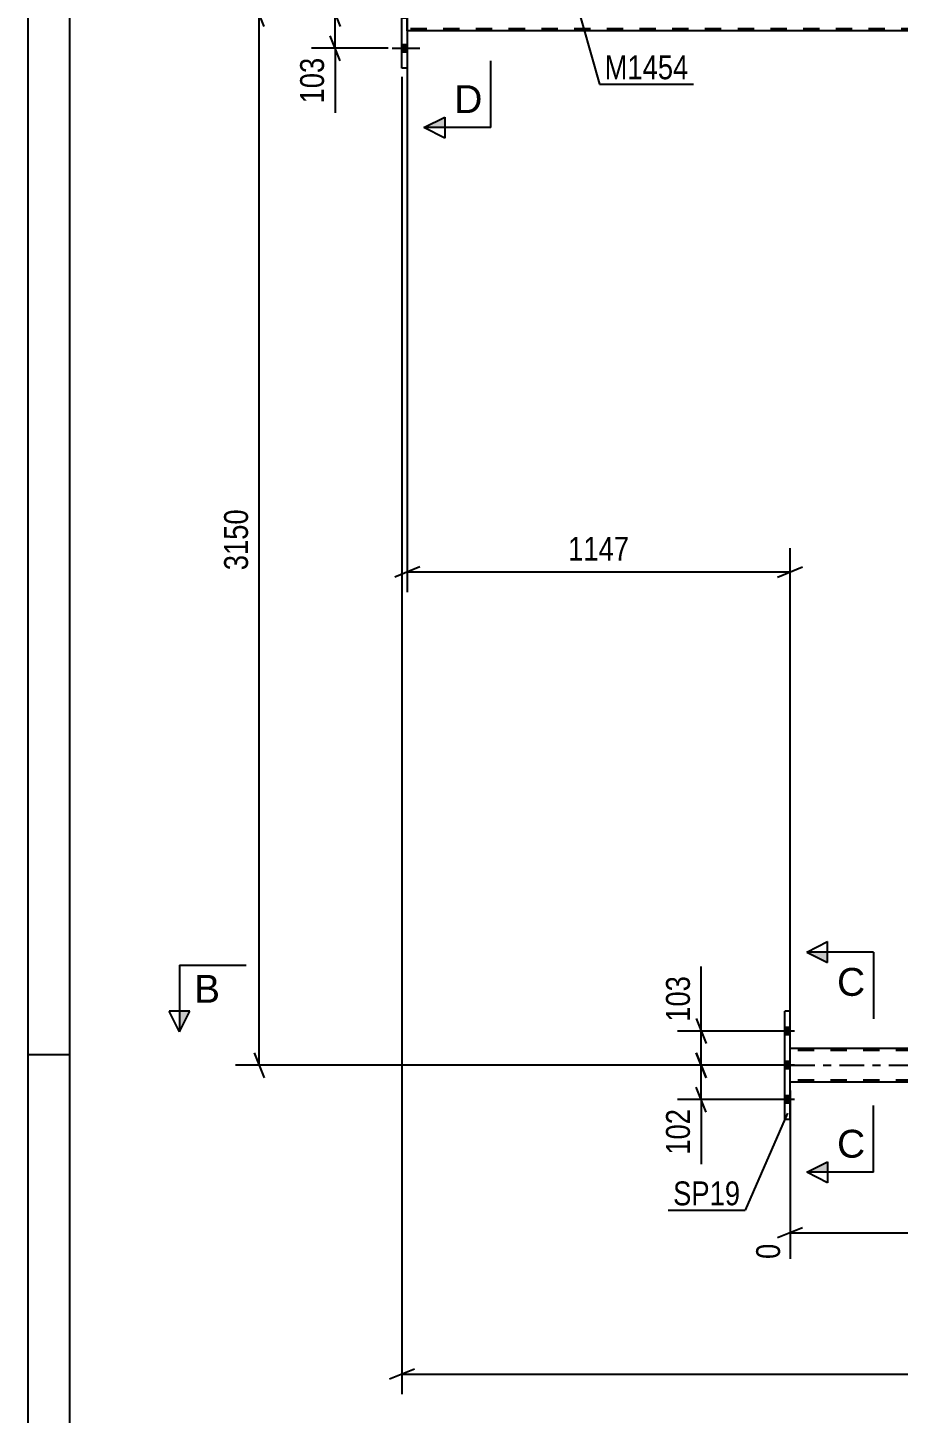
# Model space of a CAD drawing. Header units: millimetres. Extents: x 0 to 841, y 0 to 594.
# Drawn here: x 0 to 104.3, y 255.1 to 421.1 of the extents above; entities that cross this region are included whole.
import ezdxf

# ---------------------------------------------------------------- set-up
doc = ezdxf.new("R2010")
doc.units = ezdxf.units.MM
doc.linetypes.add('DXK_LINE_DOT2', pattern=[3.9198, 1.9599, -1.9599])
doc.linetypes.add('DXK_LINE_DOT3', pattern=[5.9187, 2.979, -0.9799, 0.9799, -0.9799])
doc.styles.add('Arial', font='ARIAL.TTF', dxfattribs={"height": 0.2})
doc.styles.add('Arial Narrow', font='ARIALN.TTF', dxfattribs={"height": 0.2})

# ---------------------------------------------------------------- blocks, each defined once
blk = doc.blocks.new('Unknown-122570569-1133')
at = {"color": 5, "linetype": 'Continuous'}
for p, q in [((0, 594), (0, 0)), ((5, 589), (5, 5)), ((5, 298), (0, 298))]:
    blk.add_line(p, q, dxfattribs=at)
blk = doc.blocks.new('Part-122570569-5188 - 5143')
at = {"color": 2, "linetype": 'Continuous'}
for p, q in [((156.81, 298.76), (91.34, 298.76)), ((237.2, 294.76), (91.34, 294.76))]:
    blk.add_line(p, q, dxfattribs=at)
at = {"color": 7, "linetype": 'DXK_LINE_DOT2'}
for p, q in [((91.34, 294.76), (91.34, 298.76)), ((772.36, 298.52), (91.34, 298.52)), ((772.36, 295), (91.34, 295))]:
    blk.add_line(p, q, dxfattribs=at)
at = {"color": 7, "linetype": 'DXK_LINE_DOT3'}
blk.add_line((91.34, 296.76), (772.36, 296.76), dxfattribs=at)
blk = doc.blocks.new('Part-122570569-5201 - 5143')
at = {"color": 7, "linetype": 'DXK_LINE_DOT2'}
for p, q in [((45.48, 420.76), (45.48, 424.76)), ((745.55, 421), (45.48, 421))]:
    blk.add_line(p, q, dxfattribs=at)
at = {"color": 2, "linetype": 'Continuous'}
blk.add_line((112.4, 420.76), (45.48, 420.76), dxfattribs=at)
blk = doc.blocks.new('Part-122570569-5327 - 5143')
at = {"color": 2, "linetype": 'Continuous'}
for p, q in [((90.7, 290.26), (90.7, 303.26)), ((91.34, 303.26), (90.7, 303.26)), ((91.34, 290.26), (91.34, 303.26)), ((91.34, 290.26), (90.7, 290.26))]:
    blk.add_line(p, q, dxfattribs=at)
blk = doc.blocks.new('Bolt-122570569-5405 - 5143')
at = {"linetype": 'Continuous'}
for points in [[(90.7, 301.3), (90.7, 300.42), (91.34, 300.42), (91.34, 301.3)], [(90.7, 301.3), (90.7, 300.42), (91.34, 300.42), (91.34, 301.3)], [(90.7, 301.3), (90.7, 300.42), (91.34, 300.42), (91.34, 301.3)], [(90.7, 297.2), (90.7, 296.32), (91.34, 296.32), (91.34, 297.2)], [(90.7, 297.2), (90.7, 296.32), (91.34, 296.32), (91.34, 297.2)], [(90.7, 293.1), (90.7, 292.22), (91.34, 292.22), (91.34, 293.1)], [(90.7, 293.1), (90.7, 292.22), (91.34, 292.22), (91.34, 293.1)], [(90.7, 293.1), (90.7, 292.22), (91.34, 292.22), (91.34, 293.1)]]:
    blk.add_hatch(color=1, dxfattribs=at).paths.add_polyline_path(points)
at = {"color": 1, "linetype": 'Continuous'}
for p, q in [((91.86, 300.86), (88.54, 300.86)), ((91.86, 300.86), (88.54, 300.86)), ((91.86, 300.86), (88.54, 300.86)), ((91.34, 301.3), (90.7, 301.3)), ((91.34, 301.3), (90.7, 301.3)), ((91.34, 301.3), (90.7, 301.3)), ((91.34, 300.42), (90.7, 300.42)), ((91.34, 300.42), (90.7, 300.42)), ((91.34, 300.42), (90.7, 300.42)), ((91.86, 296.76), (88.54, 296.76)), ((91.86, 296.76), (88.54, 296.76)), ((91.34, 297.2), (90.7, 297.2)), ((91.34, 297.2), (90.7, 297.2)), ((91.34, 296.32), (90.7, 296.32)), ((91.34, 296.32), (90.7, 296.32)), ((91.86, 292.66), (88.54, 292.66)), ((91.86, 292.66), (88.54, 292.66)), ((91.86, 292.66), (88.54, 292.66)), ((91.34, 293.1), (90.7, 293.1)), ((91.34, 293.1), (90.7, 293.1)), ((91.34, 293.1), (90.7, 293.1)), ((91.34, 292.22), (90.7, 292.22)), ((91.34, 292.22), (90.7, 292.22)), ((91.34, 292.22), (90.7, 292.22))]:
    blk.add_line(p, q, dxfattribs=at)
blk = doc.blocks.new('Bolt-122570569-5406 - 5143')
at = {"linetype": 'Continuous'}
for points in [[(45.48, 426.42), (45.48, 427.3), (44.84, 427.3), (44.84, 426.42)], [(45.48, 426.42), (45.48, 427.3), (44.84, 427.3), (44.84, 426.42)], [(45.48, 426.42), (45.48, 427.3), (44.84, 427.3), (44.84, 426.42)], [(45.48, 422.32), (45.48, 423.2), (44.84, 423.2), (44.84, 422.32)], [(45.48, 422.32), (45.48, 423.2), (44.84, 423.2), (44.84, 422.32)], [(45.48, 418.22), (45.48, 419.1), (44.84, 419.1), (44.84, 418.22)], [(45.48, 418.22), (45.48, 419.1), (44.84, 419.1), (44.84, 418.22)], [(45.48, 418.22), (45.48, 419.1), (44.84, 419.1), (44.84, 418.22)]]:
    blk.add_hatch(color=1, dxfattribs=at).paths.add_polyline_path(points)
at = {"color": 1, "linetype": 'Continuous'}
for p, q in [((43.68, 426.86), (47, 426.86)), ((43.68, 426.86), (47, 426.86)), ((43.68, 426.86), (47, 426.86)), ((44.84, 427.3), (45.48, 427.3)), ((44.84, 427.3), (45.48, 427.3)), ((44.84, 427.3), (45.48, 427.3)), ((44.84, 426.42), (45.48, 426.42)), ((44.84, 426.42), (45.48, 426.42)), ((44.84, 426.42), (45.48, 426.42)), ((43.68, 422.76), (47, 422.76)), ((43.68, 422.76), (47, 422.76)), ((44.84, 423.2), (45.48, 423.2)), ((44.84, 423.2), (45.48, 423.2)), ((44.84, 422.32), (45.48, 422.32)), ((44.84, 422.32), (45.48, 422.32)), ((43.68, 418.66), (47, 418.66)), ((43.68, 418.66), (47, 418.66)), ((43.68, 418.66), (47, 418.66)), ((44.84, 419.1), (45.48, 419.1)), ((44.84, 419.1), (45.48, 419.1)), ((44.84, 419.1), (45.48, 419.1)), ((44.84, 418.22), (45.48, 418.22)), ((44.84, 418.22), (45.48, 418.22)), ((44.84, 418.22), (45.48, 418.22))]:
    blk.add_line(p, q, dxfattribs=at)
blk = doc.blocks.new('Part-122570569-5574 - 5143')
at = {"color": 2, "linetype": 'Continuous'}
for p, q in [((44.84, 416.26), (44.84, 429.26)), ((44.84, 429.26), (45.48, 429.26)), ((45.48, 429.26), (45.48, 416.26)), ((45.48, 416.26), (44.84, 416.26))]:
    blk.add_line(p, q, dxfattribs=at)
blk = doc.blocks.new('StraightDimension-122570569-6917 - 5143')
at = {"color": 7, "linetype": 'Continuous'}
for p, q in [((28.34, 421.26), (27.14, 424.26)), ((43.84, 422.76), (24.89, 422.76)), ((27.74, 296.76), (27.74, 422.76)), ((27.14, 298.26), (28.34, 295.26)), ((90.34, 296.76), (24.89, 296.76))]:
    blk.add_line(p, q, dxfattribs=at)
at = {"color": 0}
blk.add_wipeout([(26.99, 364.01), (22.79, 364.01), (22.79, 355.5), (26.99, 355.5)], dxfattribs=at)
at = {"color": 3, "style": 'Arial Narrow'}
blk.add_text('3150', height=2.863, rotation=90.0002, dxfattribs=at).set_placement((26.39, 356.1))
blk = doc.blocks.new('StraightDimension-122570569-6668 - 5143')
at = {"color": 7, "linetype": 'Continuous'}
for p, q in [((36.25, 424.26), (37.45, 421.26)), ((43.17, 422.76), (34, 422.76)), ((36.85, 418.66), (36.85, 422.76)), ((43.17, 418.66), (34, 418.66)), ((37.45, 417.16), (36.25, 420.16))]:
    blk.add_line(p, q, dxfattribs=at)
at = {"color": 0}
blk.add_wipeout([(36.1, 418.13), (31.9, 418.13), (31.9, 411.45), (36.1, 411.45)], dxfattribs=at)
at = {"color": 7, "linetype": 'Continuous'}
blk.add_line((36.85, 418.66), (36.85, 410.92), dxfattribs=at)
blk.add_line((36.85, 418.66), (36.85, 410.92), dxfattribs=at)
at = {"color": 3, "style": 'Arial Narrow'}
blk.add_text('103', height=2.863, rotation=90.0002, dxfattribs=at).set_placement((35.5, 412.05))
blk = doc.blocks.new('StraightDimension-122570569-6870 - 5143')
at = {"color": 7, "linetype": 'Continuous'}
for p, q in [((45.48, 419.76), (45.48, 353.49)), ((91.34, 299.76), (91.34, 358.74)), ((46.98, 356.49), (43.98, 355.29)), ((45.48, 355.89), (91.34, 355.89)), ((89.84, 355.29), (92.84, 356.49))]:
    blk.add_line(p, q, dxfattribs=at)
at = {"color": 0}
blk.add_wipeout([(72.66, 356.64), (72.66, 360.84), (64.15, 360.84), (64.15, 356.64)], dxfattribs=at)
at = {"color": 3, "style": 'Arial Narrow'}
blk.add_text('1147', height=2.863, dxfattribs=at).set_placement((64.75, 357.24))
blk = doc.blocks.new('StraightDimension-122570569-6892 - 5143')
at = {"color": 7, "linetype": 'Continuous'}
for p, q in [((44.84, 415.26), (44.84, 257.35)), ((46.34, 260.35), (43.34, 259.15)), ((44.84, 259.75), (788.98, 259.75))]:
    blk.add_line(p, q, dxfattribs=at)
blk = doc.blocks.new('StraightDimension-122570569-18067 - 5143')
at = {"color": 7, "linetype": 'Continuous'}
for p, q in [((80.09, 302.36), (81.29, 299.36)), ((89.7, 300.86), (77.84, 300.86)), ((80.69, 296.76), (80.69, 300.86)), ((81.29, 295.26), (80.09, 298.26)), ((89.7, 296.76), (77.84, 296.76))]:
    blk.add_line(p, q, dxfattribs=at)
at = {"color": 0}
blk.add_wipeout([(79.94, 308.07), (75.74, 308.07), (75.74, 301.38), (79.94, 301.38)], dxfattribs=at)
at = {"color": 7, "linetype": 'Continuous'}
blk.add_line((80.69, 300.86), (80.69, 308.59), dxfattribs=at)
blk.add_line((80.69, 300.86), (80.69, 308.59), dxfattribs=at)
at = {"color": 3, "style": 'Arial Narrow'}
blk.add_text('103', height=2.863, rotation=90.0002, dxfattribs=at).set_placement((79.34, 301.98))
blk = doc.blocks.new('StraightDimension-122570569-18068 - 5143')
at = {"color": 7, "linetype": 'Continuous'}
for p, q in [((80.09, 298.26), (81.29, 295.26)), ((89.7, 296.76), (77.84, 296.76)), ((80.69, 292.66), (80.69, 296.76)), ((81.29, 291.16), (80.09, 294.16)), ((89.7, 292.66), (77.84, 292.66))]:
    blk.add_line(p, q, dxfattribs=at)
at = {"color": 0}
blk.add_wipeout([(79.94, 292.13), (75.74, 292.13), (75.74, 285.45), (79.94, 285.45)], dxfattribs=at)
at = {"color": 7, "linetype": 'Continuous'}
blk.add_line((80.69, 292.66), (80.69, 284.92), dxfattribs=at)
blk.add_line((80.69, 292.66), (80.69, 284.92), dxfattribs=at)
at = {"color": 3, "style": 'Arial Narrow'}
blk.add_text('102', height=2.863, rotation=90.0002, dxfattribs=at).set_placement((79.34, 286.05))
blk = doc.blocks.new('StraightDimension-122570569-20234 - 5143')
at = {"color": 7, "linetype": 'Continuous'}
for p, q in [((156.81, 297.76), (156.81, 268.06)), ((91.34, 293.76), (91.34, 273.55)), ((92.84, 277.28), (89.84, 276.08)), ((91.34, 276.68), (156.81, 276.68)), ((155.31, 276.08), (158.31, 277.28))]:
    blk.add_line(p, q, dxfattribs=at)
at = {"color": 0}
blk.add_wipeout([(128.33, 277.43), (128.33, 281.63), (119.82, 281.63), (119.82, 277.43)], dxfattribs=at)
at = {"color": 0, "linetype": 'Continuous'}
for points in [[(90.74, 275.98), (86.54, 275.98), (86.54, 272.95), (90.74, 272.95)], [(156.21, 275.98), (152.01, 275.98), (152.01, 267.46), (156.21, 267.46)]]:
    blk.add_wipeout(points, dxfattribs=at)
at = {"color": 3, "style": 'Arial Narrow'}
blk.add_text('1637', height=2.863, dxfattribs=at).set_placement((120.42, 278.03))
at = {"color": 3, "linetype": 'Continuous', "style": 'Arial Narrow'}
for s, height, p in [('0', 2.86, (90.14, 273.55)), ('1637', 2.863, (155.61, 268.06))]:
    blk.add_text(s, height=height, rotation=90.0002, dxfattribs=at).set_placement(p)
blk = doc.blocks.new('Mark-122570569-5323 - 5143')
at = {"color": 0}
blk.add_wipeout([(85.37, 279.98), (85.37, 282.98), (77.33, 282.98), (77.33, 279.98)], dxfattribs=at)
blk.add_wipeout([(85.37, 279.98), (85.37, 282.98), (77.33, 282.98), (77.33, 279.98)], dxfattribs=at)
at = {"color": 30, "linetype": 'Continuous'}
for p in [(91.03, 291.02), (76.73, 279.38)]:
    blk.add_line(p, (85.97, 279.38), dxfattribs=at)
at = {"color": 3, "style": 'Arial Narrow'}
blk.add_text('SP19', height=2.863, dxfattribs=at).set_placement((77.33, 279.98))
blk = doc.blocks.new('Mark-122570569-5508 - 5143')
at = {"color": 0}
blk.add_wipeout([(79.17, 414.95), (79.17, 417.95), (69.12, 417.95), (69.12, 414.95)], dxfattribs=at)
blk.add_wipeout([(79.17, 414.95), (79.17, 417.95), (69.12, 417.95), (69.12, 414.95)], dxfattribs=at)
at = {"color": 30, "linetype": 'Continuous'}
for p, q in [((64.81, 427.46), (68.52, 414.35)), ((68.52, 414.35), (79.77, 414.35))]:
    blk.add_line(p, q, dxfattribs=at)
at = {"color": 3, "style": 'Arial Narrow'}
blk.add_text('M1454', height=2.863, dxfattribs=at).set_placement((69.12, 414.95))
blk = doc.blocks.new('SectionMark-122570569-6960 - 5143')
at = {"linetype": 'Continuous'}
blk.add_hatch(color=6, dxfattribs=at).paths.add_polyline_path([(18.18, 303.26), (19.43, 303.26), (18.18, 300.76)])
at = {"color": 6, "linetype": 'Continuous'}
for p, q in [((18.18, 308.76), (26.18, 308.76)), ((18.18, 308.76), (18.18, 300.76)), ((18.18, 300.76), (16.93, 303.26)), ((19.43, 303.26), (16.93, 303.26)), ((18.18, 300.76), (19.43, 303.26))]:
    blk.add_line(p, q, dxfattribs=at)
at = {"color": 0, "linetype": 'Continuous'}
blk.add_wipeout([(23.04, 304.26), (23.04, 307.76), (19.93, 307.76), (19.93, 304.26)], dxfattribs=at)
at = {"color": 3, "linetype": 'Continuous', "style": 'Arial'}
blk.add_text('B', height=3.34, dxfattribs=at).set_placement((19.93, 304.26))
blk = doc.blocks.new('SectionMark-122570569-6964 - 5143')
at = {"linetype": 'Continuous'}
for points in [[(95.84, 310.34), (95.84, 309.09), (93.34, 310.34)], [(95.84, 285.19), (95.84, 283.94), (93.34, 283.94)]]:
    blk.add_hatch(color=6, dxfattribs=at).paths.add_polyline_path(points)
at = {"color": 6, "linetype": 'Continuous'}
for p, q in [((93.34, 310.34), (95.84, 311.59)), ((95.84, 309.09), (95.84, 311.59)), ((101.34, 310.34), (93.34, 310.34)), ((93.34, 310.34), (95.84, 309.09)), ((101.34, 310.34), (101.34, 302.34)), ((101.34, 283.94), (101.34, 291.94)), ((93.34, 283.94), (95.84, 285.19)), ((95.84, 285.19), (95.84, 282.69)), ((101.34, 283.94), (93.34, 283.94)), ((95.84, 282.69), (93.34, 283.94))]:
    blk.add_line(p, q, dxfattribs=at)
at = {"color": 0, "linetype": 'Continuous'}
for points in [[(100.34, 305.09), (100.34, 308.59), (96.97, 308.59), (96.97, 305.09)], [(100.34, 285.69), (100.34, 289.19), (96.97, 289.19), (96.97, 285.69)]]:
    blk.add_wipeout(points, dxfattribs=at)
at = {"color": 3, "linetype": 'Continuous', "style": 'Arial'}
for p in [(96.97, 305.09), (96.97, 285.69)]:
    blk.add_text('C', height=3.34, dxfattribs=at).set_placement(p)
blk = doc.blocks.new('SectionMark-122570569-6970 - 5143')
at = {"linetype": 'Continuous'}
for points in [[(49.98, 449.09), (49.98, 447.84), (47.48, 449.09)], [(49.98, 410.4), (49.98, 409.15), (47.48, 409.15)]]:
    blk.add_hatch(color=6, dxfattribs=at).paths.add_polyline_path(points)
at = {"color": 6, "linetype": 'Continuous'}
for p, q in [((47.48, 449.09), (49.98, 450.34)), ((49.98, 447.84), (49.98, 450.34)), ((55.48, 449.09), (47.48, 449.09)), ((47.48, 449.09), (49.98, 447.84)), ((55.48, 449.09), (55.48, 441.09)), ((55.48, 409.15), (55.48, 417.15)), ((47.48, 409.15), (49.98, 410.4)), ((49.98, 410.4), (49.98, 407.9)), ((55.48, 409.15), (47.48, 409.15)), ((49.98, 407.9), (47.48, 409.15))]:
    blk.add_line(p, q, dxfattribs=at)
at = {"color": 0, "linetype": 'Continuous'}
for points in [[(54.48, 443.84), (54.48, 447.34), (51.11, 447.34), (51.11, 443.84)], [(54.48, 410.9), (54.48, 414.4), (51.11, 414.4), (51.11, 410.9)]]:
    blk.add_wipeout(points, dxfattribs=at)
at = {"color": 3, "linetype": 'Continuous', "style": 'Arial'}
for p in [(51.11, 443.84), (51.11, 410.9)]:
    blk.add_text('D', height=3.34, dxfattribs=at).set_placement(p)

msp = doc.modelspace()

# ---------------------------------------------------------------- block references
for name in ['Unknown-122570569-1133', 'Part-122570569-5574 - 5143', 'Bolt-122570569-5406 - 5143', 'Part-122570569-5201 - 5143', 'Part-122570569-5327 - 5143', 'Bolt-122570569-5405 - 5143', 'Part-122570569-5188 - 5143']:
    msp.add_blockref(name, (0, 0))

# ---------------------------------------------------------------- next in the draw order: block references
msp.add_blockref('StraightDimension-122570569-6917 - 5143', (0, 0))

# ---------------------------------------------------------------- next in the draw order: block references
msp.add_blockref('StraightDimension-122570569-6668 - 5143', (0, 0))

# ---------------------------------------------------------------- next in the draw order: block references
msp.add_blockref('StraightDimension-122570569-6870 - 5143', (0, 0))

# ---------------------------------------------------------------- next in the draw order: block references
msp.add_blockref('StraightDimension-122570569-6892 - 5143', (0, 0))

# ---------------------------------------------------------------- next in the draw order: block references
for name in ['SectionMark-122570569-6970 - 5143', 'Mark-122570569-5508 - 5143', 'StraightDimension-122570569-18067 - 5143']:
    msp.add_blockref(name, (0, 0))

# ---------------------------------------------------------------- next in the draw order: block references
for name in ['SectionMark-122570569-6960 - 5143', 'StraightDimension-122570569-18068 - 5143']:
    msp.add_blockref(name, (0, 0))

# ---------------------------------------------------------------- next in the draw order: block references
msp.add_blockref('StraightDimension-122570569-20234 - 5143', (0, 0))

# ---------------------------------------------------------------- next in the draw order: block references
for name in ['SectionMark-122570569-6964 - 5143', 'Mark-122570569-5323 - 5143']:
    msp.add_blockref(name, (0, 0))

doc.saveas('drawing.dxf')
